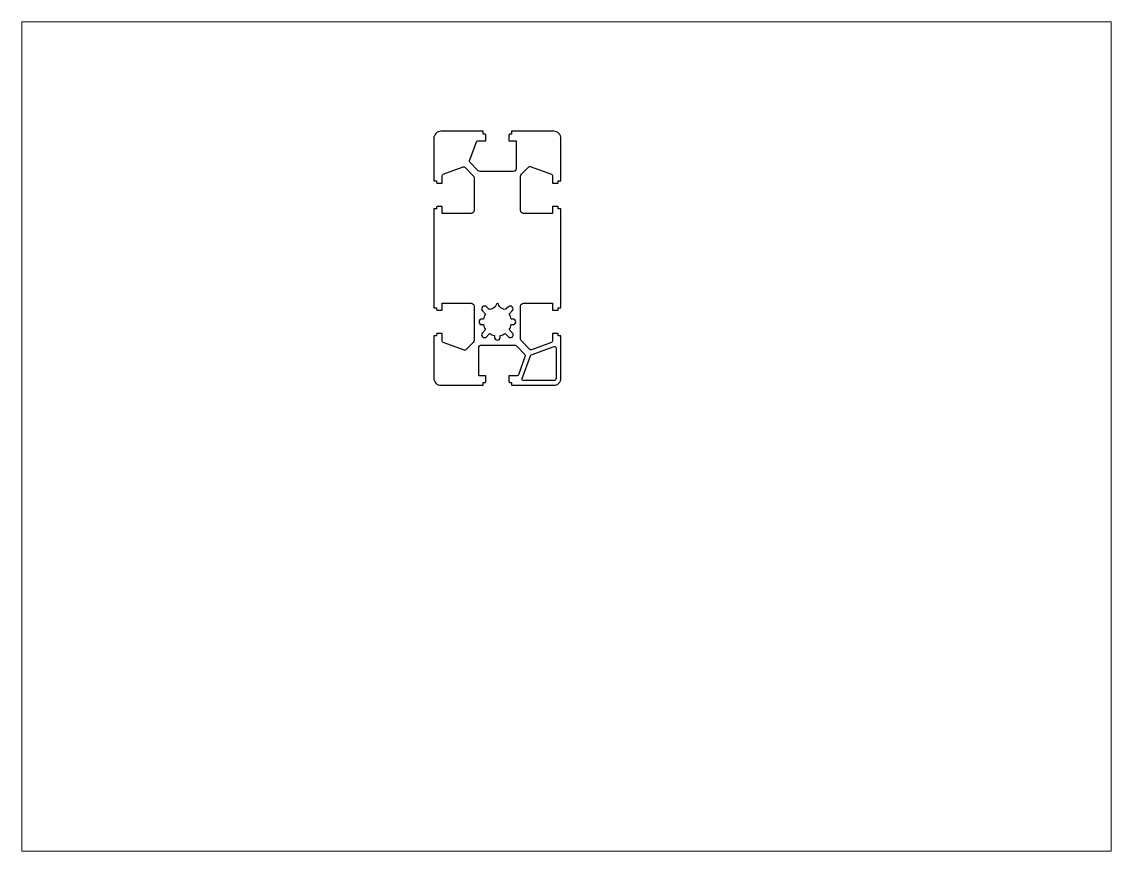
# Paper-space layout 'Layout1' of a CAD drawing. Extents: x 27 to 240, y 20 to 183.
# The model-space entities are those that its viewports show. They can reach past a viewport. Long polylines and large blocks are cut down to what shows.
import ezdxf

# ---------------------------------------------------------------- set-up
doc = ezdxf.new("R2010")
doc.units = 0
doc.header["$LTSCALE"] = 15
doc.layers.get('0').update_dxf_attribs({"linetype": 'CONTINUOUS'})

msp = doc.modelspace()

# ---------------------------------------------------------------- linework, layer by layer
at = {"linetype": 'CONTINUOUS'}
for points in [[(178.08, 161.05, -0.291473), (177.56, 161.17), (174.43, 164.3, -0.198912), (174.28, 164.65), (174.28, 176.53, -0.414214), (175.28, 177.53), (185.53, 177.53), (185.53, 175.03), (187.23, 175.03, 0.414214), (187.53, 175.33), (187.53, 175.93), (188.53, 175.93), (188.53, 210.93), (187.53, 210.93), (187.53, 211.53, 0.414214), (187.23, 211.83), (185.53, 211.83), (185.53, 209.33), (175.28, 209.33, -0.414214), (174.28, 210.33), (174.28, 222.56, -0.198912), (174.57, 223.27), (177.14, 225.84, -0.291473), (177.67, 225.95), (185.2, 223.21, -0.315299), (185.53, 222.74), (185.53, 220.03), (187.23, 220.03, 0.414214), (187.53, 220.33), (187.53, 220.93), (188.53, 220.93), (188.53, 235.93, 0.414214), (186.03, 238.43), (171.03, 238.43), (171.03, 237.43), (170.43, 237.43, 0.414214), (170.13, 237.13), (170.13, 235.03), (172.63, 235.03), (172.63, 225.18, -0.414214), (171.63, 224.18), (159.96, 224.18, -0.198912), (159.26, 224.47), (156.27, 227.45, -0.291473), (156.16, 227.98), (158.6, 234.7, -0.315299), (159.07, 235.03), (161.93, 235.03), (161.93, 237.13, 0.414214), (161.63, 237.43), (161.03, 237.43), (161.03, 238.43), (146.03, 238.43, 0.414214), (143.53, 235.93), (143.53, 220.93), (144.53, 220.93), (144.53, 220.33, 0.414214), (144.83, 220.03), (146.53, 220.03), (146.53, 222.74, -0.315299), (146.86, 223.21), (153.98, 225.8, -0.291473), (154.5, 225.69), (157.49, 222.7, -0.198912), (157.78, 222), (157.78, 210.33, -0.414214), (156.78, 209.33), (146.53, 209.33), (146.53, 211.83), (144.83, 211.83, 0.414214), (144.53, 211.53), (144.53, 210.93), (143.53, 210.93), (143.53, 175.93), (144.53, 175.93), (144.53, 175.33, 0.414214), (144.83, 175.03), (146.53, 175.03), (146.53, 177.53), (156.78, 177.53, -0.414214), (157.78, 176.53), (157.78, 164.29, -0.198912), (157.49, 163.59), (154.92, 161.02, -0.291473), (154.39, 160.9), (146.86, 163.64, -0.315299), (146.53, 164.11), (146.53, 166.83), (144.83, 166.83, 0.414214), (144.53, 166.53), (144.53, 165.93), (143.53, 165.93), (143.53, 150.93, 0.414214), (146.03, 148.43), (161.03, 148.43), (161.03, 149.43), (161.63, 149.43, 0.414214), (161.93, 149.73), (161.93, 151.83), (159.43, 151.83), (159.43, 161.68, -0.414214), (160.43, 162.68), (172.1, 162.68, -0.198912), (172.81, 162.39), (175.79, 159.4, -0.291473), (175.91, 158.88), (173.46, 152.16, -0.315299), (172.99, 151.83), (170.13, 151.83), (170.13, 149.73, 0.414214), (170.43, 149.43), (171.03, 149.43), (171.03, 148.43), (186.03, 148.43, 0.414214), (188.53, 150.93), (188.53, 165.93), (187.53, 165.93), (187.53, 166.53, 0.414214), (187.23, 166.83), (185.53, 166.83), (185.53, 164.11, -0.315299), (185.2, 163.64)], [(167.69, 175.64, -0.219669), (166.38, 177.2, 0.314241), (166.12, 177.42, 0.043251), (165.94, 177.42, 0.314241), (165.68, 177.2, -0.219669), (164.37, 175.64, 0.026717), (163.88, 175.44, -0.317837), (162.74, 175.64), (162.14, 176.23, 1), (160.73, 174.82), (161.86, 173.69, 0.095964), (161.13, 171.93), (160.53, 171.93, 1), (160.53, 169.93), (161.13, 169.93, 0.095964), (161.86, 168.17), (160.73, 167.04, 1), (162.14, 165.62), (163.27, 166.76, 0.095964), (165.03, 166.03), (165.03, 165.43, 1), (167.03, 165.43), (167.03, 166.03, 0.095964), (168.79, 166.76), (169.92, 165.62, 1), (171.33, 167.04), (170.2, 168.17, 0.095964), (170.93, 169.93), (171.53, 169.93, 1), (171.53, 171.93), (170.93, 171.93, 0.095964), (170.2, 173.69), (171.33, 174.82, 1), (169.92, 176.23), (169.32, 175.64, -0.317837), (168.19, 175.44, 0.026717)], [(186.83, 150.93, -0.414214), (186.03, 150.13), (175.24, 150.13, -0.520567), (174.77, 150.8), (177.73, 158.93, -0.221695), (178.03, 159.23), (186.16, 162.18, -0.520567), (186.83, 161.71)]]:
    msp.add_lwpolyline(points, format="xyb", close=True, dxfattribs=at)

psp = doc.layouts.get("Layout1")

# ---------------------------------------------------------------- viewports
at = {"layer": '0', "color": 0, "linetype": 'BYBLOCK', "ltscale": 0.05}
psp.add_viewport(center=(133.35, 101.6), size=(213.36, 162.56), view_center_point=(190.51, 130.3), view_height=293.8955, dxfattribs=at)

doc.saveas('drawing.dxf')
